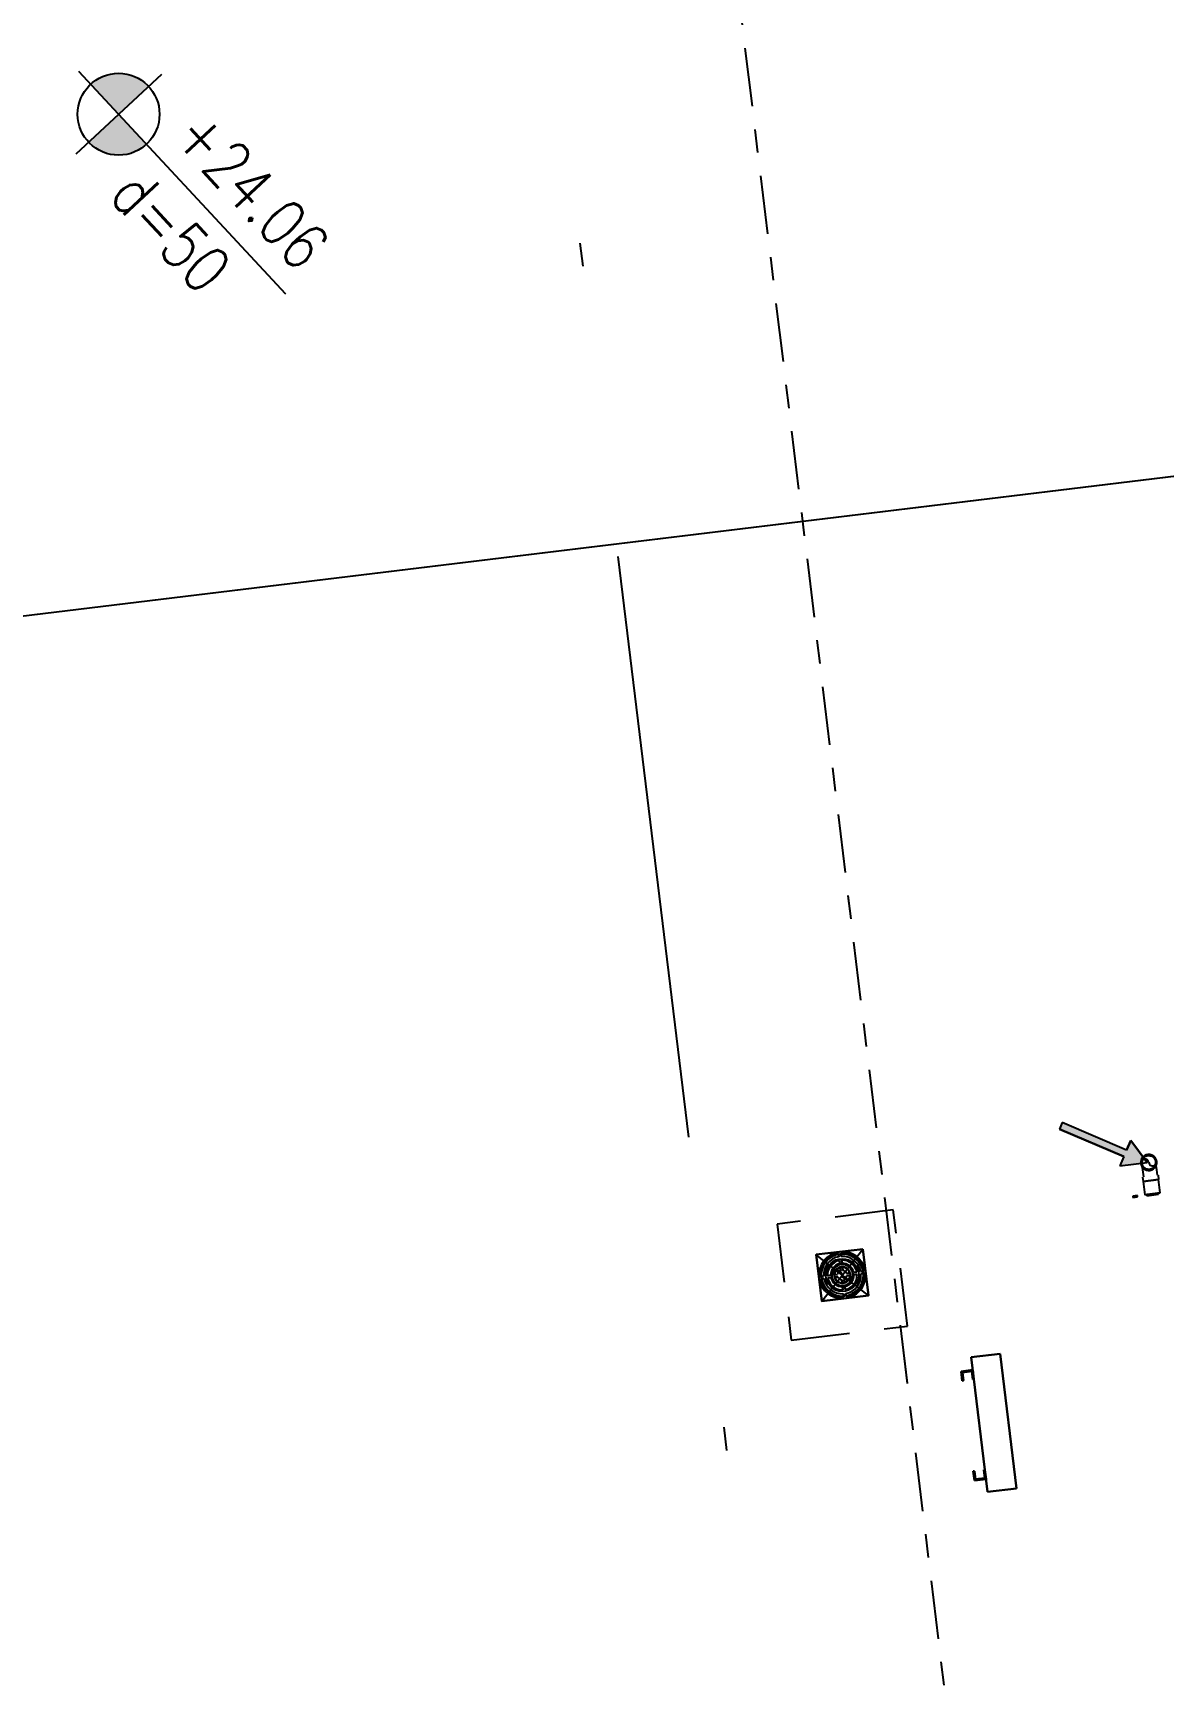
# Model space of a CAD drawing. Header units: inches. Extents: x 400392 to 401495, y 4543971 to 4544133.
# Drawn here: x 400470.26 to 400475.09, y 4544086.67 to 4544093.73 of the extents above; entities that cross this region are included whole.
import ezdxf

# ---------------------------------------------------------------- set-up
doc = ezdxf.new("R2010")
doc.units = ezdxf.units.IN
doc.header["$MEASUREMENT"] = 0
for name, pattern in [('AKS', [3, 2.5, -0.25, 0, -0.25]), ('CENTER', [2, 1.25, -0.25, 0.25, -0.25]), ('CIZGI', [0.4, 0.25, -0.15]), ('CONTINU', [0]), ('DASHDOT2', [0.5, 0.25, -0.125, 0, -0.125])]:
    doc.linetypes.add(name, pattern=pattern)
doc.layers.add('A-DETL-GENF', color=92, linetype='Continuous', lineweight=9)
for name, color, linetype in [('aks prota', 2, 'AKS'), ('kolon tarama prota', 252, 'Continuous'), ('PRT-AL-TUNEL_EKSENI', 14, 'DASHDOT2'), ('PRT-MI-a_fit_drainage', 10, 'Continuous'), ('skesit prota', 7, 'Continuous'), ('st-s_level (kot)', 6, 'Continuous'), ('st-s_levelmark (kot işareti)', 4, 'Continuous')]:
    doc.layers.add(name, color=color, linetype=linetype)
doc.styles.add('OLCU', font='romanstw.shx')

# ---------------------------------------------------------------- blocks, each defined once
blk = doc.blocks.new('+24.06 mekanik')
at = {"layer": 'kolon tarama prota'}
blk.add_hatch(color=253, dxfattribs=at).paths.add_polyline_path([(11932.7, 176427), (11932.7, 176309), (11894.6, 176331), (11745.1, 176072.2), (11719.1, 176087.2), (11868.6, 176346), (11830.5, 176368)], flags=0)
at = {"layer": 'kolon tarama prota', "color": 253}
for p, q in [((11932.7, 176427), (11830.5, 176368)), ((11830.5, 176368), (11932.7, 176427)), ((11898.3, 176433.5), (11898.3, 176433.5)), ((11932.7, 176309), (11932.7, 176427)), ((11932.7, 176309), (11932.7, 176427)), ((11967, 176433.5), (11967, 176433.5)), ((12010.5, 176467.8), (11991.4, 176467.8)), ((11991.4, 176433.5), (11991.4, 176433.5)), ((11991.4, 176433.5), (11991.4, 176433.5)), ((11991.4, 176433.5), (11991.4, 176433.5)), ((11991.4, 176433.5), (11991.4, 176433.5)), ((12067.7, 176466.5), (12010.5, 176466.5)), ((12010.5, 176466.5), (12010.5, 176433.5)), ((12010.5, 176433.5), (12010.5, 176466.5)), ((12010.5, 176433.5), (12010.5, 176400.5)), ((12010.5, 176400.5), (12010.5, 176433.5)), ((12010.5, 176433.5), (12010.5, 176433.5)), ((12010.5, 176433.5), (12010.5, 176433.5)), ((12067.7, 176466.5), (12067.7, 176433.5)), ((12067.7, 176433.5), (12067.7, 176466.5)), ((12072.7, 176458.5), (12067.7, 176458.5)), ((12067.7, 176408.5), (12067.7, 176458.5)), ((12067.7, 176458.5), (12067.7, 176408.5)), ((12067.7, 176433.5), (12067.7, 176400.5)), ((12067.7, 176400.5), (12067.7, 176433.5)), ((12067.7, 176408.5), (12072.7, 176408.5)), ((12072.7, 176408.5), (12072.7, 176458.5)), ((12072.7, 176458.5), (12072.7, 176408.5)), ((11868.6, 176346), (11719.1, 176087.2)), ((11868.6, 176346), (11719.1, 176087.2)), ((11830.5, 176368), (11868.6, 176346)), ((11868.6, 176346), (11830.5, 176368)), ((11991.4, 176399.2), (12010.5, 176399.2)), ((12010.5, 176400.5), (12067.7, 176400.5)), ((12072.7, 176368.5), (12067.7, 176368.5)), ((12067.7, 176348.5), (12067.7, 176368.5)), ((12067.7, 176368.5), (12067.7, 176348.5)), ((12067.7, 176348.5), (12072.7, 176348.5)), ((12072.7, 176348.5), (12072.7, 176368.5)), ((12072.7, 176368.5), (12072.7, 176348.5)), ((11745.1, 176072.2), (11894.6, 176331)), ((11894.6, 176331), (11745.1, 176072.2)), ((11894.6, 176331), (11932.7, 176309)), ((11894.6, 176331), (11932.7, 176309)), ((11719.1, 176087.2), (11745.1, 176072.2)), ((11719.1, 176087.2), (11745.1, 176072.2)), ((13247.7, 175704.8), (12667.7, 175704.8)), ((12667.7, 175704.8), (12667.7, 175579.8)), ((12667.7, 175579.8), (12667.7, 175704.8)), ((12667.7, 175704.8), (13247.7, 175704.8)), ((12667.7, 175704.8), (12667.7, 175704.8)), ((13247.7, 175579.8), (13247.7, 175704.8)), ((13247.7, 175704.8), (13247.7, 175579.8)), ((13247.7, 175704.8), (13247.7, 175704.8)), ((12667.7, 175579.8), (13247.7, 175579.8)), ((13247.7, 175579.8), (12667.7, 175579.8)), ((12667.7, 175579.8), (12667.7, 175579.8)), ((12762.7, 175579.8), (12722.7, 175579.8)), ((12722.7, 175579.8), (12722.7, 175529.8)), ((12722.7, 175529.8), (12722.7, 175579.8)), ((12722.7, 175579.8), (12762.7, 175579.8)), ((12722.7, 175579.8), (12722.7, 175579.8)), ((12727.7, 175534.8), (12727.7, 175574.8)), ((12727.7, 175574.8), (12762.7, 175574.8)), ((12762.7, 175574.8), (12727.7, 175574.8)), ((12727.7, 175574.8), (12727.7, 175534.8)), ((12727.7, 175574.8), (12727.7, 175574.8)), ((12762.7, 175574.8), (12762.7, 175579.8)), ((12762.7, 175579.8), (12762.7, 175574.8)), ((12762.7, 175579.8), (12762.7, 175579.8)), ((12762.7, 175574.8), (12762.7, 175574.8)), ((13192.7, 175579.8), (13152.7, 175579.8)), ((13152.7, 175579.8), (13152.7, 175574.8)), ((13152.7, 175574.8), (13152.7, 175579.8)), ((13152.7, 175579.8), (13192.7, 175579.8)), ((13152.7, 175579.8), (13152.7, 175579.8)), ((13152.7, 175574.8), (13187.7, 175574.8)), ((13187.7, 175574.8), (13152.7, 175574.8)), ((13152.7, 175574.8), (13152.7, 175574.8)), ((13187.7, 175574.8), (13187.7, 175534.8)), ((13187.7, 175534.8), (13187.7, 175574.8)), ((13187.7, 175574.8), (13187.7, 175574.8)), ((13192.7, 175529.8), (13192.7, 175579.8)), ((13192.7, 175579.8), (13192.7, 175529.8)), ((13192.7, 175579.8), (13192.7, 175579.8)), ((13247.7, 175579.8), (13247.7, 175579.8)), ((12722.7, 175529.8), (12762.7, 175529.8)), ((12762.7, 175529.8), (12722.7, 175529.8)), ((12722.7, 175529.8), (12722.7, 175529.8)), ((12762.7, 175534.8), (12727.7, 175534.8)), ((12727.7, 175534.8), (12762.7, 175534.8)), ((12727.7, 175534.8), (12727.7, 175534.8)), ((12762.7, 175529.8), (12762.7, 175534.8)), ((12762.7, 175534.8), (12762.7, 175529.8)), ((12762.7, 175534.8), (12762.7, 175534.8)), ((12762.7, 175529.8), (12762.7, 175529.8)), ((13187.7, 175534.8), (13152.7, 175534.8)), ((13152.7, 175534.8), (13152.7, 175529.8)), ((13152.7, 175529.8), (13152.7, 175534.8)), ((13152.7, 175534.8), (13187.7, 175534.8)), ((13152.7, 175534.8), (13152.7, 175534.8)), ((13152.7, 175529.8), (13192.7, 175529.8)), ((13192.7, 175529.8), (13152.7, 175529.8)), ((13152.7, 175529.8), (13152.7, 175529.8)), ((13187.7, 175534.8), (13187.7, 175534.8)), ((13192.7, 175529.8), (13192.7, 175529.8)), ((12152.6, 175175), (12152.6, 174975)), ((12352.6, 175175), (12152.6, 175175)), ((12152.6, 175175), (12352.6, 175175)), ((12152.6, 174975), (12152.6, 175175)), ((12152.6, 175175), (12152.6, 175175)), ((12247.6, 175168.2), (12247.6, 175154.8)), ((12247.6, 175154.8), (12247.6, 175168.2)), ((12247.6, 175168.2), (12247.6, 175168.2)), ((12247.6, 175154.8), (12247.6, 175154.8)), ((12247.6, 175138.1), (12247.6, 175124.7)), ((12247.6, 175124.7), (12247.6, 175138.1)), ((12247.6, 175138.1), (12247.6, 175138.1)), ((12257.6, 175154.8), (12257.6, 175168.2)), ((12257.6, 175168.2), (12257.6, 175154.8)), ((12257.6, 175168.2), (12257.6, 175168.2)), ((12257.6, 175154.8), (12257.6, 175154.8)), ((12257.6, 175124.7), (12257.6, 175138.1)), ((12257.6, 175138.1), (12257.6, 175124.7)), ((12257.6, 175138.1), (12257.6, 175138.1)), ((12352.6, 174975), (12352.6, 175175)), ((12352.6, 175175), (12352.6, 174975)), ((12352.6, 175175), (12352.6, 175175)), ((12172.8, 175080), (12159.4, 175080)), ((12159.4, 175080), (12172.8, 175080)), ((12159.4, 175080), (12159.4, 175080)), ((12159.4, 175070), (12172.8, 175070)), ((12172.8, 175070), (12159.4, 175070)), ((12159.4, 175070), (12159.4, 175070)), ((12172.8, 175080), (12172.8, 175080)), ((12172.8, 175070), (12172.8, 175070)), ((12202.9, 175080), (12189.5, 175080)), ((12189.5, 175080), (12202.9, 175080)), ((12189.5, 175080), (12189.5, 175080)), ((12189.5, 175070), (12202.9, 175070)), ((12202.9, 175070), (12189.5, 175070)), ((12189.5, 175070), (12189.5, 175070)), ((12202.9, 175080), (12202.9, 175080)), ((12202.9, 175070), (12202.9, 175070)), ((12233.3, 175080), (12219.7, 175080)), ((12219.7, 175080), (12233.3, 175080)), ((12219.7, 175080), (12219.7, 175080)), ((12219.7, 175070), (12233.3, 175070)), ((12233.3, 175070), (12219.7, 175070)), ((12219.7, 175070), (12219.7, 175070)), ((12233.3, 175080), (12233.3, 175080)), ((12233.3, 175070), (12233.3, 175070)), ((12247.6, 175124.7), (12247.6, 175124.7)), ((12247.6, 175107.9), (12247.6, 175094.3)), ((12247.6, 175094.3), (12247.6, 175107.9)), ((12247.6, 175107.9), (12247.6, 175107.9)), ((12247.6, 175094.3), (12247.6, 175094.3)), ((12257.6, 175124.7), (12257.6, 175124.7)), ((12257.6, 175094.3), (12257.6, 175107.9)), ((12257.6, 175107.9), (12257.6, 175094.3)), ((12257.6, 175107.9), (12257.6, 175107.9)), ((12257.6, 175094.3), (12257.6, 175094.3)), ((12285.6, 175080), (12272, 175080)), ((12272, 175080), (12285.6, 175080)), ((12272, 175080), (12272, 175080)), ((12272, 175070), (12285.6, 175070)), ((12285.6, 175070), (12272, 175070)), ((12272, 175070), (12272, 175070)), ((12285.6, 175080), (12285.6, 175080)), ((12285.6, 175070), (12285.6, 175070)), ((12315.8, 175080), (12302.4, 175080)), ((12302.4, 175080), (12315.8, 175080)), ((12302.4, 175080), (12302.4, 175080)), ((12302.4, 175070), (12315.8, 175070)), ((12315.8, 175070), (12302.4, 175070)), ((12302.4, 175070), (12302.4, 175070)), ((12315.8, 175080), (12315.8, 175080)), ((12315.8, 175070), (12315.8, 175070)), ((12345.8, 175080), (12332.5, 175080)), ((12332.5, 175080), (12345.8, 175080)), ((12332.5, 175080), (12332.5, 175080)), ((12332.5, 175070), (12345.8, 175070)), ((12345.8, 175070), (12332.5, 175070)), ((12332.5, 175070), (12332.5, 175070)), ((12345.8, 175080), (12345.8, 175080)), ((12345.8, 175070), (12345.8, 175070)), ((12247.6, 175055.6), (12247.6, 175042)), ((12247.6, 175042), (12247.6, 175055.6)), ((12247.6, 175055.6), (12247.6, 175055.6)), ((12247.6, 175042), (12247.6, 175042)), ((12247.6, 175025.2), (12247.6, 175011.8)), ((12247.6, 175011.8), (12247.6, 175025.2)), ((12247.6, 175025.2), (12247.6, 175025.2)), ((12247.6, 175011.8), (12247.6, 175011.8)), ((12247.6, 174995.1), (12247.6, 174981.8)), ((12247.6, 174981.8), (12247.6, 174995.1)), ((12247.6, 174995.1), (12247.6, 174995.1)), ((12257.6, 175042), (12257.6, 175055.6)), ((12257.6, 175055.6), (12257.6, 175042)), ((12257.6, 175055.6), (12257.6, 175055.6)), ((12257.6, 175042), (12257.6, 175042)), ((12257.6, 175011.8), (12257.6, 175025.2)), ((12257.6, 175025.2), (12257.6, 175011.8)), ((12257.6, 175025.2), (12257.6, 175025.2)), ((12257.6, 175011.8), (12257.6, 175011.8)), ((12257.6, 174981.8), (12257.6, 174995.1)), ((12257.6, 174995.1), (12257.6, 174981.8)), ((12257.6, 174995.1), (12257.6, 174995.1)), ((12152.6, 174975), (12352.6, 174975)), ((12352.6, 174975), (12152.6, 174975)), ((12152.6, 174975), (12152.6, 174975)), ((12247.6, 174981.8), (12247.6, 174981.8)), ((12257.6, 174981.8), (12257.6, 174981.8)), ((12352.6, 174975), (12352.6, 174975))]:
    blk.add_line(p, q, dxfattribs=at)
at = {"layer": 'kolon tarama prota', "color": 253, "flags": 128}
for points in [[(11902.5, 176433.5), (11907.1, 176449.6), (11919.6, 176460.7), (11932.7, 176463.6)], [(11932.7, 176403.3), (11916.6, 176408), (11905.5, 176420.4), (11902.5, 176433.5)], [(11991.4, 176463.6), (11968.4, 176463.6), (11949, 176463.6), (11936.5, 176463.6), (11932.7, 176463.6)], [(11932.7, 176463.6), (11948.7, 176459), (11959.9, 176446.5), (11962.8, 176433.5)], [(11962.8, 176433.5), (11958.2, 176417.4), (11945.7, 176406.3), (11932.7, 176403.3)], [(11932.7, 176403.3), (11937.4, 176403.3), (11950.7, 176403.3), (11970.5, 176403.3), (11991.4, 176403.3)]]:
    blk.add_lwpolyline(points, dxfattribs=at)
at = {"layer": 'kolon tarama prota', "color": 253}
for centre, radius, start, end in [((11932.7, 176433.5), 34.3, 0, 180), ((11932.7, 176433.5), 34.3, 0, 180), ((11932.7, 176433.5), 34.3, 180, 0), ((11932.7, 176433.5), 34.3, 180, 0), ((11932.7, 176433.4), 33, 0, 180), ((11932.7, 176433.4), 33, 180, 0), ((11932.7, 176433.5), 30.2, 0, 180), ((11932.7, 176433.5), 30.2, 180, 0), ((11932.7, 176416.9), 16.5, 90, 270), ((11932.7, 176449.9), 16.5, 270, 90), ((12252.6, 175075), 100, 0, 180), ((12252.6, 175075), 100, 0, 180), ((12252.6, 175075), 93.3, 93.07089, 176.92911), ((12252.6, 175075), 93.3, 93.07089, 176.92911), ((12252.6, 175075), 90, 0, 180), ((12252.6, 175075), 90, 0, 180), ((12252.6, 175075), 80, 93.58332, 176.41668), ((12252.6, 175075), 80, 93.58332, 176.41668), ((12252.6, 175075), 63.3, 94.52806, 175.47194), ((12252.6, 175075), 63.3, 94.52806, 175.47194), ((12252.6, 175075), 93.3, 3.07089, 86.92911), ((12252.6, 175075), 93.3, 3.07089, 86.92911), ((12252.6, 175075), 80, 3.58332, 86.41668), ((12252.6, 175075), 80, 3.58332, 86.41668), ((12252.6, 175075), 63.3, 4.52806, 85.47194), ((12252.6, 175075), 63.3, 4.52806, 85.47194), ((12252.6, 175075), 100, 180, 0), ((12252.6, 175075), 100, 180, 0), ((12252.6, 175075), 93.3, 183.07089, 266.92911), ((12252.6, 175075), 93.3, 183.07089, 266.92911), ((12252.6, 175075), 90, 180, 0), ((12252.6, 175075), 90, 180, 0), ((12252.6, 175075), 80, 183.58332, 266.41668), ((12252.6, 175075), 80, 183.58332, 266.41668), ((12252.6, 175075), 63.3, 184.52806, 265.47194), ((12252.6, 175075), 63.3, 184.52806, 265.47194), ((12252.6, 175075), 50, 95.73917, 174.26083), ((12252.6, 175075), 50, 95.73917, 174.26083), ((12252.6, 175075), 50, 185.73917, 264.26083), ((12252.6, 175075), 50, 185.73917, 264.26083), ((12252.6, 175075), 45, 0, 180), ((12252.6, 175075), 45, 180, 0), ((12252.6, 175075), 35, 0, 180), ((12252.6, 175075), 35, 0, 180), ((12252.6, 175075), 35, 180, 0), ((12252.6, 175075), 35, 180, 0), ((12252.6, 175075), 33.3, 98.62693, 171.37307), ((12252.6, 175075), 33.3, 98.62693, 171.37307), ((12252.6, 175075), 33.3, 188.62693, 261.37307), ((12252.6, 175075), 33.3, 188.62693, 261.37307), ((12252.6, 175052.5), 22.5, 90, 270), ((12252.6, 175075), 20, 104.47751, 165.52249), ((12252.6, 175075), 20, 104.47751, 165.52249), ((12252.6, 175075), 20, 194.47751, 255.52249), ((12252.6, 175075), 20, 194.47751, 255.52249), ((12252.6, 175097.5), 22.5, 270, 90), ((12252.6, 175075), 50, 5.73917, 84.26083), ((12252.6, 175075), 50, 5.73917, 84.26083), ((12252.6, 175075), 33.3, 8.62693, 81.37307), ((12252.6, 175075), 33.3, 8.62693, 81.37307), ((12252.6, 175075), 20, 14.47751, 75.52249), ((12252.6, 175075), 20, 14.47751, 75.52249), ((12252.6, 175075), 80, 273.58332, 356.41668), ((12252.6, 175075), 93.3, 273.07089, 356.92911), ((12252.6, 175075), 33.3, 278.62693, 351.37307), ((12252.6, 175075), 20, 284.47751, 345.52249), ((12252.6, 175075), 63.3, 274.52806, 355.47194), ((12252.6, 175075), 50, 275.73917, 354.26083), ((12252.6, 175075), 93.3, 273.07089, 356.92911), ((12252.6, 175075), 80, 273.58332, 356.41668), ((12252.6, 175075), 20, 284.47751, 345.52249), ((12252.6, 175075), 33.3, 278.62693, 351.37307), ((12252.6, 175075), 50, 275.73917, 354.26083), ((12252.6, 175075), 63.3, 274.52806, 355.47194)]:
    blk.add_arc(centre, radius, start, end, dxfattribs=at)
blk = doc.blocks.new('PLAN_KOT')
at = {"layer": 'st-s_levelmark (kot işareti)'}
h = blk.add_hatch(color=256, dxfattribs=at)
h.paths.add_polyline_path([(0, 17.5, 0.414214), (-17.5, 0), (0, 0)])
h.paths.add_polyline_path([(17.5, 0), (0, 0), (0, -17.5, 0.414214)])
for p, q in [((0, 25), (0, -25)), ((105, 0), (-25, 0))]:
    blk.add_line(p, q, dxfattribs=at)
blk.add_circle((0, 0), 17.5, dxfattribs=at)
at = {"layer": 'st-s_level (kot)', "color": 6, "style": 'OLCU', "width": 0.8}
for tag, p in [('KOT', (22.67, 9.78)), ('DÖŞEME_KALINLIĞI', (22.67, -27.63))]:
    blk.add_attdef(tag, p, '', height=20, dxfattribs=at)
blk = doc.blocks.new('YER SUZGECI_20x20')
at = {"color": 2}
blk.add_lwpolyline([(-20, 0), (0, 0), (0, 20), (-20, 20)], close=True, dxfattribs=at)
for points in [[(0, 20), (-20, 0)], [(-20, 20), (0, 0)]]:
    blk.add_lwpolyline(points, dxfattribs=at)
blk.add_circle((-10, 10), 7, dxfattribs=at)
blk = doc.blocks.new('A$C1a5ef8c2')
at = {"layer": 'aks prota', "ltscale": 10}
blk.add_line((42.0995, 112.188), (88.459, 117.8178), dxfattribs=at)
blk.add_line((42.0995, 112.188), (88.459, 117.8178), dxfattribs=at)
blk.add_line((42.0995, 112.188), (88.459, 117.8178), dxfattribs=at)
blk.add_line((42.0995, 112.188), (88.459, 117.8178), dxfattribs=at)
blk.add_line((42.0995, 112.188), (88.459, 117.8178), dxfattribs=at)
blk.add_line((42.0995, 112.188), (88.459, 117.8178), dxfattribs=at)
blk.add_line((42.0995, 112.188), (88.459, 117.8178), dxfattribs=at)
at = {"layer": 'PRT-AL-TUNEL_EKSENI', "ltscale": 10}
blk.add_line((93.1521, 18.2019), (79.8189, 127.9966), dxfattribs=at)
at = {"layer": 'PRT-MI-a_fit_drainage', "color": 2, "linetype": 'CIZGI'}
blk.add_lwpolyline([(82.3447, 114.0835), (81.8484, 114.0232), (81.9087, 113.5269), (82.405, 113.5871)], close=True, dxfattribs=at)
at = {"layer": 'skesit prota', "linetype": 'CENTER', "ltscale": 0.2}
blk.add_lwpolyline([(80.3846, 129.9702), (94.694, 12.1379)], dxfattribs=at)
at = {"layer": 'A-DETL-GENF', "xscale": 0.001000000000024428, "yscale": 0.001000000000024428, "zscale": 0.001000000000024428, "rotation": 276.923993958082}
blk.add_blockref('+24.06 mekanik', (-93.1485, 104.8627), dxfattribs=at)
at = {"layer": 'PRT-MI-a_fit_drainage', "color": 2, "xscale": 0.01000000000024428, "yscale": 0.01000000000024428, "zscale": 0.01000000000024428, "rotation": 186.9239939582147}
blk.add_blockref('YER SUZGECI_20x20', (82.0154, 113.8924), dxfattribs=at)
at = {"layer": 'st-s_level (kot)', "linetype": 'CONTINU', "ltscale": 0.1, "xscale": 0.01000000000024428, "yscale": 0.01000000000024428, "zscale": 0.01000000000024428, "rotation": 312.9239939580838}
blk.add_blockref('PLAN_KOT', (79.0334, 118.7677), dxfattribs=at).add_auto_attribs({'KOT': '+24.06', 'DÖŞEME_KALINLIĞI': 'd=50'})
at = {"layer": 'st-s_level (kot)', "color": 6, "style": 'OLCU', "width": 0.8}
for tag, p, rotation in [('D=60', (41.417, 99.58), 312.92399), ('D=60', (34.9138, 96.8807), 312.92399), ('D=60', (41.724, 89.5581), 312.92399), ('D=60', (74.0724, 82.3654), 276.92399), ('D=90', (58.4517, 80.8935), 312.92399), ('D=60', (82.07, 73.7683), 276.92399), ('D=60', (66.1695, 72.6971), 312.92399), ('D=60', (59.5286, 70.1463), 312.92399), ('D=60', (74.283, 63.9141), 312.92399), ('D=60', (67.5232, 61.5504), 312.92399), ('D=60', (81.9052, 55.7777), 312.92399), ('D=60', (75.5177, 52.9544), 312.92399), ('D=60', (83.5123, 44.3585), 312.92399), ('D=60', (93.8675, 42.9534), 312.92399), ('D=60', (102.2344, 34.1872), 312.92399), ('D=60', (95.2184, 31.8097), 312.92399), ('D=60', (99.2876, 27.6643), 312.92399), ('+22.51', (112.2287, 23.9348), 312.92399), ('+20.81', (108.552, 21.4997), 312.92399), ('D=80', (97.1167, 17.5258), 312.92399)]:
    blk.add_attdef(tag, p, '', height=0.2, rotation=rotation, dxfattribs=at)

msp = doc.modelspace()

# ---------------------------------------------------------------- linework, layer by layer
at = {"layer": 'aks prota', "ltscale": 10}
msp.add_line((400433.6918, 4544086.8081), (400480.0513, 4544092.4379), dxfattribs=at)
msp.add_line((400433.6918, 4544086.8081), (400480.0513, 4544092.4379), dxfattribs=at)
msp.add_line((400433.6918, 4544086.8081), (400480.0513, 4544092.4379), dxfattribs=at)
msp.add_line((400433.6918, 4544086.8081), (400480.0513, 4544092.4379), dxfattribs=at)
msp.add_line((400433.6918, 4544086.8081), (400480.0513, 4544092.4379), dxfattribs=at)
msp.add_line((400433.6918, 4544086.8081), (400480.0513, 4544092.4379), dxfattribs=at)
msp.add_line((400433.6918, 4544086.8081), (400480.0513, 4544092.4379), dxfattribs=at)
at = {"layer": 'PRT-AL-TUNEL_EKSENI', "ltscale": 10}
msp.add_line((400484.7444, 4543992.822), (400471.4112, 4544102.6168), dxfattribs=at)
at = {"layer": 'PRT-MI-a_fit_drainage', "color": 2, "linetype": 'CIZGI'}
msp.add_lwpolyline([(400473.937, 4544088.7036), (400473.4407, 4544088.6433), (400473.501, 4544088.147), (400473.9973, 4544088.2073)], close=True, dxfattribs=at)
at = {"layer": 'skesit prota', "linetype": 'CENTER', "ltscale": 0.2}
msp.add_lwpolyline([(400471.9769, 4544104.5904), (400486.2863, 4543986.758)], dxfattribs=at)

# ---------------------------------------------------------------- block references
msp.add_blockref('A$C1a5ef8c2', (400391.5923, 4543974.6201))
at = {"layer": 'A-DETL-GENF', "xscale": 0.001000000000024428, "yscale": 0.001000000000024428, "zscale": 0.001000000000024428, "rotation": 276.923993958082}
msp.add_blockref('+24.06 mekanik', (400298.4438, 4544079.4828), dxfattribs=at)
at = {"layer": 'PRT-MI-a_fit_drainage', "color": 2, "xscale": 0.01000000000024428, "yscale": 0.01000000000024428, "zscale": 0.01000000000024428, "rotation": 186.9239939582147}
msp.add_blockref('YER SUZGECI_20x20', (400473.6077, 4544088.5125), dxfattribs=at)
at = {"layer": 'st-s_level (kot)', "linetype": 'CONTINU', "ltscale": 0.1, "xscale": 0.01000000000024428, "yscale": 0.01000000000024428, "zscale": 0.01000000000024428, "rotation": 312.9239939580838}
msp.add_blockref('PLAN_KOT', (400470.6257, 4544093.3878), dxfattribs=at).add_auto_attribs({'KOT': '+24.06', 'DÖŞEME_KALINLIĞI': 'd=50'})

doc.saveas('drawing.dxf')
